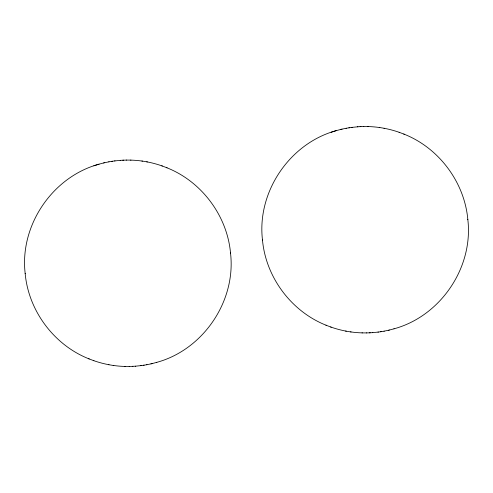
<?xml version="1.0" encoding="UTF-8"?>
<svg xmlns="http://www.w3.org/2000/svg" width="493" height="493" viewBox="0 0 493 493"><rect width="100%" height="100%" fill="white"/><g stroke="black" fill="none" stroke-linecap="round" stroke-linejoin="round"><path stroke-width="0.74" d="M99.068 164.163C52.363 176.808 19.387 225.646 25.198 273.689M336.368 130.608C289.662 143.253 256.687 192.091 262.498 240.128M156.632 362.392C203.338 349.747 236.313 300.909 230.502 252.872M393.932 328.837C440.637 316.192 473.613 267.354 467.802 219.311M93.824 165.833L98.6 164.298M331.123 132.278L335.899 130.737M103.505 162.986L104.744 162.696M340.805 129.425L342.043 129.135M150.957 363.865L152.195 363.575M388.256 330.304L389.495 330.014M98.902 164.206L103.629 162.949M336.201 130.651L340.928 129.394M152.072 363.606L156.799 362.349M389.371 330.051L394.098 328.794M108.756 161.858L112.429 161.248M346.055 128.297L349.728 127.693M146.945 364.703L143.272 365.307M384.244 331.142L380.571 331.752M104.387 162.77L108.996 161.809M341.686 129.209L346.296 128.248M146.704 364.752L151.314 363.791M384.004 331.191L388.613 330.23M114.598 160.94L120.6 160.342M351.897 127.385L357.9 126.787M141.103 365.615L135.304 366.207M378.402 332.06L372.4 332.658M111.609 161.365L115.005 160.884M348.908 127.81L352.31 127.33M140.69 365.67L144.092 365.19M377.995 332.116L381.391 331.635M360.081 126.658L363.809 126.528M122.782 160.219L126.51 160.083M370.218 332.781L366.49 332.917M132.919 366.342L132.5 366.367M357.487 126.812L360.907 126.609M120.187 160.367L123.607 160.17M369.393 332.83L372.813 332.633M129.191 366.472L135.513 366.188M367.895 126.553C378.71 126.83 389.482 128.858 399.669 132.481M130.596 160.114C141.411 160.385 152.177 162.413 162.37 166.036M362.404 332.886C351.589 332.615 340.823 330.587 330.63 326.964M125.105 366.447C114.29 366.17 103.518 364.142 93.331 360.519M363.563 126.522L368.265 126.559M126.263 160.083L130.965 160.114M362.035 332.886L366.737 332.917M124.735 366.441L129.437 366.478M379.228 127.471L379.783 127.564M384.035 128.266L384.694 128.377M141.929 161.032L142.483 161.125M146.735 161.827L147.395 161.932M345.605 331.068L346.265 331.173M350.517 331.875L351.071 331.968M108.306 364.623L108.965 364.734M113.217 365.436L113.772 365.529M403.767 134.041C438.807 147.752 464.535 182.139 467.839 219.619M166.468 167.602C201.508 181.313 227.236 215.694 230.539 253.174M262.461 239.826C265.764 277.306 291.492 311.687 326.532 325.398M25.161 273.381C28.465 310.861 54.193 345.248 89.233 358.959M399.108 132.272L404.383 134.275M161.809 165.827L167.084 167.83M325.916 325.17L331.191 327.173M88.617 358.725L93.892 360.728"/></g></svg>
